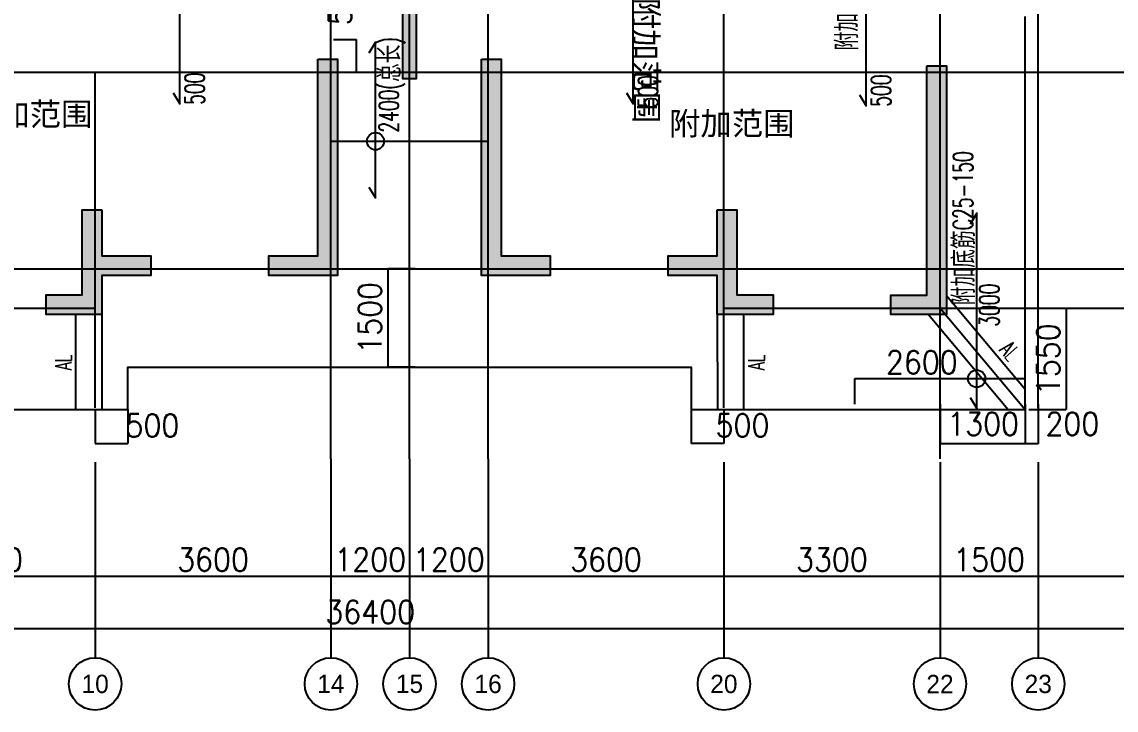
# Model space of a CAD drawing. Extents: x 628064 to 789462, y -248497 to 145317.
# Drawn here: x 682678 to 699385, y -66292 to -55786 of the extents above; entities that cross this region are included whole.
import ezdxf
from ezdxf.enums import TextEntityAlignment as Align

# ---------------------------------------------------------------- set-up
doc = ezdxf.new("R2010")
doc.units = 0
doc.header["$LTSCALE"] = 100
for name, color, linetype in [('1508', 2, 'Continuous'), ('AXIS', 3, 'Continuous'), ('DIM', 3, 'Continuous'), ('dim-wall', 7, 'Continuous'), ('dote', 253, 'Continuous'), ('HATCH', 254, 'Continuous'), ('板底钢筋', 24, 'Continuous'), ('梁__实线', 4, 'Continuous'), ('楼板负筋文字', 7, 'Continuous'), ('砼墙', 3, 'Continuous')]:
    doc.layers.add(name, color=color, linetype=linetype)
doc.styles.add('cadreader_textstyle', font='cadreader_textstyle')
doc.styles.get("Standard").update_dxf_attribs({"font": 'standard'})
doc.dimstyles.get("Standard").update_dxf_attribs({"dimtxt": 351, "dimasz": 0.18, "dimexe": 0.18, "dimexo": 0.0625, "dimgap": 0.09, "dimtad": 0, "dimtoh": 1, "dimdec": 0, "dimzin": 0, "dimdsep": 46, "dimcen": 0.09, "dimadec": 0, "dimazin": 0, "dimtfac": 1, "dimtdec": 4, "dimtofl": 0, "dimtmove": 0, "dimatfit": 3, "dimfxl": 250, "dimtolj": 1, "dimtzin": 0, "dimarcsym": 0})

# ---------------------------------------------------------------- blocks, each defined once
blk = doc.blocks.new('*D475')
at = {"layer": 'dim-wall', "color": 0, "linetype": 'ByBlock', "lineweight": -2}
for p, q in [((692896.3042269106, -61704.49297677662), (692896.4362907417, -62223.02794847269)), ((693396.5667551635, -61704.36556668926), (693396.6988189946, -62222.90053838532)), ((693396.698773151, -62222.72053839116), (692896.4362448981, -62222.84794847852))]:
    blk.add_line(p, q, dxfattribs=at)
for points in [[(692896.4362448981, -62222.84794847852), (692896.6162372587, -62222.81793014058), (692896.6162525258, -62222.87787512935)], [(693396.698773151, -62222.72053839116), (693396.5187807905, -62222.7505567291), (693396.5187655233, -62222.69061174033)]]:
    blk.add_solid(points, dxfattribs=at)
at = {"layer": 'dim-wall', "color": 0, "linetype": 'Continuous', "lineweight": -2, "insert": (693681.0151418082, -61947.13609584902), "char_height": 351, "width": 663.0000000000007, "attachment_point": 5, "rotation": 0.014592458365753971}
blk.add_mtext('500', dxfattribs=at)
blk = doc.blocks.new('*D149')
at = {"layer": 'dim-wall', "color": 0, "linetype": 'ByBlock', "lineweight": -2}
for p, q in [((688684.0378264205, -59554.72649778964), (688266.8015680539, -59554.72649778964)), ((688266.981568054, -59554.72649778964), (688266.981568054, -61054.72649778964)), ((688684.0378264205, -61054.72649778964), (688266.8015680539, -61054.72649778964))]:
    blk.add_line(p, q, dxfattribs=at)
for points in [[(688266.981568054, -59554.72649778964), (688267.0115405493, -59554.90649778964), (688266.9515955586, -59554.90649778964)], [(688266.981568054, -61054.72649778964), (688266.9515955586, -61054.54649778964), (688267.0115405493, -61054.54649778964)]]:
    blk.add_solid(points, dxfattribs=at)
at = {"layer": 'dim-wall', "color": 0, "linetype": 'Continuous', "lineweight": -2, "insert": (687991.481568054, -60304.72649778953), "char_height": 351, "width": 807.299999999999, "attachment_point": 5, "rotation": 90}
blk.add_mtext('1500', dxfattribs=at)
blk = doc.blocks.new('*D693')
at = {"layer": 'dim-wall', "color": 0, "linetype": 'ByBlock', "lineweight": -2}
for p, q in [((683795.5856946348, -61704.36996078157), (683795.4543900735, -62222.90493269754)), ((684295.8482230038, -61704.49663835473), (684295.7169184425, -62223.03161027069)), ((683795.4544356535, -62222.72493270331), (684295.7169640225, -62222.85161027646))]:
    blk.add_line(p, q, dxfattribs=at)
for points in [[(683795.4544356535, -62222.72493270331), (683795.6344432374, -62222.6950057889), (683795.634428058, -62222.7549507777)], [(684295.7169640225, -62222.85161027646), (684295.5369564386, -62222.88153719087), (684295.536971618, -62222.82159220207)]]:
    blk.add_solid(points, dxfattribs=at)
at = {"layer": 'dim-wall', "color": 0, "linetype": 'Continuous', "lineweight": -2, "insert": (684670.3096861853, -61947.43558505244), "char_height": 351, "width": 663.0000000000007, "attachment_point": 5, "rotation": 359.98549143752706}
blk.add_mtext('500', dxfattribs=at)
blk = doc.blocks.new('*D665')
at = {"layer": 'dim-wall', "color": 0, "linetype": 'ByBlock', "lineweight": -2}
for p, q in [((698052.9677197688, -60155.19190873232), (698623.8116946194, -60155.19226280317)), ((698623.6316946193, -60155.19226269152), (698623.6307333659, -61704.95475344366)), ((698052.9667585153, -61704.95439948446), (698623.810733366, -61704.95475355531))]:
    blk.add_line(p, q, dxfattribs=at)
for points in [[(698623.6316946193, -60155.19226269152), (698623.6616670031, -60155.37226271011), (698623.6017220123, -60155.37226267293)], [(698623.6307333659, -61704.95475344366), (698623.6007609821, -61704.77475342507), (698623.6607059729, -61704.77475346225)]]:
    blk.add_solid(points, dxfattribs=at)
at = {"layer": 'dim-wall', "color": 0, "linetype": 'Continuous', "lineweight": -2, "insert": (698348.1307333661, -60936.83187488641), "char_height": 351, "width": 807.299999999999, "attachment_point": 5, "rotation": 89.99996446180346}
blk.add_mtext('1550', dxfattribs=at)
blk = doc.blocks.new('*D735')
at = {"layer": 'dim-wall', "color": 0, "linetype": 'ByBlock', "lineweight": -2}
for p, q in [((696696.1645807212, -61622.57482031547), (696696.1601548427, -62227.17613668221)), ((697996.4319082511, -61622.5843386956), (697996.4274823726, -62227.18565506233)), ((697996.4274836903, -62227.00565506234), (696696.1601561604, -62226.99613668222))]:
    blk.add_line(p, q, dxfattribs=at)
for points in [[(696696.1601561604, -62226.99613668222), (696696.3401563797, -62226.96616550452), (696696.340155941, -62227.02611049524)], [(697996.4274836903, -62227.00565506234), (697996.247483471, -62227.03562624004), (697996.2474839097, -62226.97568124932)]]:
    blk.add_solid(points, dxfattribs=at)
at = {"layer": 'dim-wall', "color": 0, "linetype": 'Continuous', "lineweight": -2, "insert": (697354.2972841745, -61922.64030346248), "char_height": 351, "width": 807.299999999999, "attachment_point": 5, "rotation": 359.99958057624195}
blk.add_mtext('1300', dxfattribs=at)
blk = doc.blocks.new('*D421')
at = {"layer": 'dim-wall', "color": 0, "linetype": 'ByBlock', "lineweight": -2}
for p, q in [((697996.431908937, -61622.5843386956), (697996.4341183914, -62227.18052900434)), ((698196.150399, -61622.58360883838), (698196.1526084543, -62227.17979914712)), ((698196.1526077966, -62226.99979914712), (697996.4341177336, -62227.00052900434))]:
    blk.add_line(p, q, dxfattribs=at)
for points in [[(697996.4341177336, -62227.00052900434), (697996.6141176241, -62226.97055585119), (697996.6141178431, -62227.0305008419)], [(698196.1526077966, -62226.99979914712), (698195.9726079061, -62227.02977230028), (698195.9726076871, -62226.96982730956)]]:
    blk.add_solid(points, dxfattribs=at)
at = {"layer": 'dim-wall', "color": 0, "linetype": 'Continuous', "lineweight": -2, "insert": (698717.4562273809, -61922.63893673319), "char_height": 351, "width": 663.0000000000007, "attachment_point": 5, "rotation": 0.0002093834082711283}
blk.add_mtext('200', dxfattribs=at)
blk = doc.blocks.new('*D401')
at = {"layer": 'DIM', "color": 0, "linetype": 'ByBlock', "lineweight": -2}
for p, q in [((680496.1535308992, -63801.36501098139), (680496.1535308992, -64245.25564574724)), ((683796.1535305566, -63801.36501098139), (683796.1535305566, -64245.25564574724)), ((680496.1535308992, -64245.07564574724), (683796.1535305566, -64245.07564574724))]:
    blk.add_line(p, q, dxfattribs=at)
for points in [[(680496.1535308992, -64245.07564574724), (680496.3335308993, -64245.04567325188), (680496.3335308993, -64245.1056182426)], [(683796.1535305566, -64245.07564574724), (683795.9735305565, -64245.1056182426), (683795.9735305565, -64245.04567325188)]]:
    blk.add_solid(points, dxfattribs=at)
at = {"layer": 'DIM', "color": 0, "linetype": 'Continuous', "lineweight": -2, "insert": (682146.1535307278, -63995.07564574724), "char_height": 351, "width": 912.5999999999997, "attachment_point": 5}
blk.add_mtext('3300', dxfattribs=at)
blk = doc.blocks.new('*D70')
at = {"layer": 'DIM', "color": 0, "linetype": 'ByBlock', "lineweight": -2}
for p, q in [((683796.1535305566, -63801.36501098139), (683796.1535305566, -64245.25564574724)), ((687396.1535303968, -63801.36501098136), (687396.1535303968, -64245.25564574724)), ((683796.1535305566, -64245.07564574724), (687396.1535303968, -64245.07564574724))]:
    blk.add_line(p, q, dxfattribs=at)
for points in [[(683796.1535305566, -64245.07564574724), (683796.3335305566, -64245.04567325188), (683796.3335305566, -64245.1056182426)], [(687396.1535303968, -64245.07564574724), (687395.9735303967, -64245.1056182426), (687395.9735303967, -64245.04567325188)]]:
    blk.add_solid(points, dxfattribs=at)
at = {"layer": 'DIM', "color": 0, "linetype": 'Continuous', "lineweight": -2, "insert": (685596.1535304766, -63995.07564574724), "char_height": 351, "width": 906.7499999999995, "attachment_point": 5}
blk.add_mtext('3600', dxfattribs=at)
blk = doc.blocks.new('*D498')
at = {"layer": 'DIM', "color": 0, "linetype": 'ByBlock', "lineweight": -2}
for p, q in [((687396.1535303968, -63801.36501098136), (687396.1535303968, -64245.25564574724)), ((688596.1535301034, -63801.36501098139), (688596.1535301034, -64245.25564574724)), ((687396.1535303968, -64245.07564574724), (688596.1535301034, -64245.07564574724))]:
    blk.add_line(p, q, dxfattribs=at)
for points in [[(687396.1535303968, -64245.07564574724), (687396.3335303968, -64245.04567325188), (687396.3335303968, -64245.1056182426)], [(688596.1535301034, -64245.07564574724), (688595.9735301033, -64245.1056182426), (688595.9735301033, -64245.04567325188)]]:
    blk.add_solid(points, dxfattribs=at)
at = {"layer": 'DIM', "color": 0, "linetype": 'Continuous', "lineweight": -2, "insert": (687996.15353025, -63995.07564574724), "char_height": 351, "width": 807.299999999999, "attachment_point": 5}
blk.add_mtext('1200', dxfattribs=at)
blk = doc.blocks.new('*D143')
at = {"layer": 'DIM', "color": 0, "linetype": 'ByBlock', "lineweight": -2}
for p, q in [((688596.1535301034, -63801.36501098139), (688596.1535301034, -64245.25564574724)), ((689796.1535305602, -63801.36501098139), (689796.1535305602, -64245.25564574724)), ((688596.1535301034, -64245.07564574724), (689796.1535305602, -64245.07564574724))]:
    blk.add_line(p, q, dxfattribs=at)
for points in [[(688596.1535301034, -64245.07564574724), (688596.3335301034, -64245.04567325188), (688596.3335301034, -64245.1056182426)], [(689796.1535305602, -64245.07564574724), (689795.9735305601, -64245.1056182426), (689795.9735305601, -64245.04567325188)]]:
    blk.add_solid(points, dxfattribs=at)
at = {"layer": 'DIM', "color": 0, "linetype": 'Continuous', "lineweight": -2, "insert": (689196.1535303318, -63995.07564574724), "char_height": 351, "width": 807.299999999999, "attachment_point": 5}
blk.add_mtext('1200', dxfattribs=at)
blk = doc.blocks.new('*D571')
at = {"layer": 'DIM', "color": 0, "linetype": 'ByBlock', "lineweight": -2}
for p, q in [((689796.1535305602, -63801.36501098139), (689796.1535305602, -64245.25564574724)), ((693396.1535304466, -63801.36501098139), (693396.1535304466, -64245.25564574724)), ((689796.1535305602, -64245.07564574724), (693396.1535304466, -64245.07564574724))]:
    blk.add_line(p, q, dxfattribs=at)
for points in [[(689796.1535305602, -64245.07564574724), (689796.3335305603, -64245.04567325188), (689796.3335305603, -64245.1056182426)], [(693396.1535304466, -64245.07564574724), (693395.9735304465, -64245.1056182426), (693395.9735304465, -64245.04567325188)]]:
    blk.add_solid(points, dxfattribs=at)
at = {"layer": 'DIM', "color": 0, "linetype": 'Continuous', "lineweight": -2, "insert": (691596.1535305034, -63995.07564574724), "char_height": 351, "width": 906.7499999999995, "attachment_point": 5}
blk.add_mtext('3600', dxfattribs=at)
blk = doc.blocks.new('*D241')
at = {"layer": 'DIM', "color": 0, "linetype": 'ByBlock', "lineweight": -2}
for p, q in [((693396.1535304466, -63801.36501098139), (693396.1535304466, -64245.25564574724)), ((696696.1535304638, -63801.36501098136), (696696.1535304638, -64245.25564574724)), ((693396.1535304466, -64245.07564574724), (696696.1535304638, -64245.07564574724))]:
    blk.add_line(p, q, dxfattribs=at)
for points in [[(693396.1535304466, -64245.07564574724), (693396.3335304466, -64245.04567325188), (693396.3335304466, -64245.1056182426)], [(696696.1535304638, -64245.07564574724), (696695.9735304638, -64245.1056182426), (696695.9735304638, -64245.04567325188)]]:
    blk.add_solid(points, dxfattribs=at)
at = {"layer": 'DIM', "color": 0, "linetype": 'Continuous', "lineweight": -2, "insert": (695046.1535304552, -63995.07564574724), "char_height": 351, "width": 912.5999999999997, "attachment_point": 5}
blk.add_mtext('3300', dxfattribs=at)
blk = doc.blocks.new('*D670')
at = {"layer": 'DIM', "color": 0, "linetype": 'ByBlock', "lineweight": -2}
for p, q in [((696696.1535304638, -63801.36501098136), (696696.1535304638, -64245.25564574724)), ((698196.1535302659, -63801.36501098136), (698196.1535302659, -64245.25564574724)), ((696696.1535304638, -64245.07564574724), (698196.1535302659, -64245.07564574724))]:
    blk.add_line(p, q, dxfattribs=at)
for points in [[(696696.1535304638, -64245.07564574724), (696696.3335304639, -64245.04567325188), (696696.3335304639, -64245.1056182426)], [(698196.1535302659, -64245.07564574724), (698195.9735302659, -64245.1056182426), (698195.9735302659, -64245.04567325188)]]:
    blk.add_solid(points, dxfattribs=at)
at = {"layer": 'DIM', "color": 0, "linetype": 'Continuous', "lineweight": -2, "insert": (697446.153530365, -63995.07564574724), "char_height": 351, "width": 807.299999999999, "attachment_point": 5}
blk.add_mtext('1500', dxfattribs=at)
blk = doc.blocks.new('*D347')
at = {"layer": 'DIM', "color": 0, "linetype": 'ByBlock', "lineweight": -2}
for p, q in [((698196.1535302659, -63801.36501098136), (698196.1535302659, -64245.25564574724)), ((702096.1535302888, -63801.36501098136), (702096.1535302888, -64245.25564574724)), ((698196.1535302659, -64245.07564574724), (702096.1535302888, -64245.07564574724))]:
    blk.add_line(p, q, dxfattribs=at)
for points in [[(698196.1535302659, -64245.07564574724), (698196.333530266, -64245.04567325188), (698196.333530266, -64245.1056182426)], [(702096.1535302888, -64245.07564574724), (702095.9735302888, -64245.1056182426), (702095.9735302888, -64245.04567325188)]]:
    blk.add_solid(points, dxfattribs=at)
at = {"layer": 'DIM', "color": 0, "linetype": 'Continuous', "lineweight": -2, "insert": (700146.1535302773, -63995.07564574724), "char_height": 351, "width": 906.7499999999995, "attachment_point": 5}
blk.add_mtext('3900', dxfattribs=at)
blk = doc.blocks.new('*D684')
at = {"layer": 'DIM', "color": 0, "linetype": 'ByBlock', "lineweight": -2}
for p, q in [((669796.15352975, -64601.36501098139), (669796.15352975, -65045.25564574725)), ((706196.1535302888, -64601.36501098139), (706196.1535302888, -65045.25564574725)), ((669796.15352975, -65045.07564574725), (706196.1535302888, -65045.07564574725))]:
    blk.add_line(p, q, dxfattribs=at)
for points in [[(669796.15352975, -65045.07564574725), (669796.33352975, -65045.04567325189), (669796.33352975, -65045.10561824261)], [(706196.1535302888, -65045.07564574725), (706195.9735302888, -65045.10561824261), (706195.9735302888, -65045.04567325189)]]:
    blk.add_solid(points, dxfattribs=at)
at = {"layer": 'DIM', "color": 0, "linetype": 'Continuous', "lineweight": -2, "insert": (687996.1535300195, -64795.07564574724), "char_height": 351, "width": 1162.199999999998, "attachment_point": 5}
blk.add_mtext('36400', dxfattribs=at)
blk = doc.blocks.new('*D723')
at = {"layer": 'dim-wall', "color": 0, "linetype": 'ByBlock', "lineweight": -2}
for p, q in [((677696.1400881518, -57854.1420057406), (677696.1400881518, -57463.79127789573)), ((677696.1400881518, -57463.97127789573), (680496.1364641894, -57463.97127789573)), ((680496.1364641894, -57854.1420057406), (680496.1364641894, -57463.79127789573))]:
    blk.add_line(p, q, dxfattribs=at)
for points in [[(677696.1400881518, -57463.97127789573), (677696.3200881518, -57463.94130540037), (677696.3200881518, -57464.00125039109)], [(680496.1364641894, -57463.97127789573), (680495.9564641893, -57464.00125039109), (680495.9564641893, -57463.94130540037)]]:
    blk.add_solid(points, dxfattribs=at)
at = {"layer": 'dim-wall', "color": 0, "linetype": 'Continuous', "lineweight": -2, "insert": (682796.3137660193, -57213.97127789573), "char_height": 351, "width": 6518.069999999988, "attachment_point": 5}
blk.add_mtext('\\A1;\\A1;\\A1;\\A1;\\A1;\\A1;附加范围', dxfattribs=at)
blk = doc.blocks.new('*D72')
at = {"layer": 'dim-wall', "color": 0, "linetype": 'ByBlock', "lineweight": -2}
for p, q in [((697811.9185000663, -46655.09898319672), (697075.3816391679, -46655.09898319678)), ((697075.5616391682, -49654.68195119829), (697075.561639168, -46655.09898319678)), ((697811.9185000665, -49654.68195119823), (697075.3816391681, -49654.68195119829))]:
    blk.add_line(p, q, dxfattribs=at)
for points in [[(697075.561639168, -46655.09898319678), (697075.5916116633, -46655.27898319678), (697075.5316666726, -46655.27898319678)], [(697075.5616391682, -49654.68195119829), (697075.5316666728, -49654.50195119829), (697075.5916116636, -49654.50195119829)]]:
    blk.add_solid(points, dxfattribs=at)
at = {"layer": 'dim-wall', "color": 0, "linetype": 'Continuous', "lineweight": -2, "insert": (696821.9048126725, -54134.62218362783), "char_height": 351, "width": 8362.770000000004, "attachment_point": 5, "rotation": 270.00000000000443}
blk.add_mtext('\\A1;\\A1;\\A1;\\A1;\\A1;\\A1;\\A1;\\A1;附加范围', dxfattribs=at)
blk = doc.blocks.new('*D609')
at = {"layer": 'dim-wall', "color": 0, "linetype": 'ByBlock', "lineweight": -2}
for p, q in [((684864.8006945561, -49655.29888300449), (684128.2638336576, -49655.29888300467)), ((684128.443833658, -51155.5432539527), (684128.4438336577, -49655.29888300467)), ((684864.8006945564, -51155.54325395252), (684128.263833658, -51155.5432539527))]:
    blk.add_line(p, q, dxfattribs=at)
for points in [[(684128.4438336577, -49655.29888300467), (684128.473806153, -49655.47888300467), (684128.4138611623, -49655.47888300467)], [(684128.443833658, -51155.5432539527), (684128.4138611626, -51155.3632539527), (684128.4738061534, -51155.3632539527)]]:
    blk.add_solid(points, dxfattribs=at)
at = {"layer": 'dim-wall', "color": 0, "linetype": 'Continuous', "lineweight": -2, "insert": (684414.0086590407, -54123.03920760155), "char_height": 351, "width": 6518.069999999988, "attachment_point": 5, "rotation": 270.0000000000134}
blk.add_mtext('\\A1;\\A1;\\A1;\\A1;\\A1;\\A1;附加范围', dxfattribs=at)
blk = doc.blocks.new('*D338')
at = {"layer": 'dim-wall', "color": 0, "linetype": 'ByBlock', "lineweight": -2}
for p, q in [((691742.3061016771, -51155.68187871884), (692478.8429625756, -51155.68187775823)), ((692478.6629664877, -54155.27657465092), (692478.6629625756, -51155.68187775846)), ((691742.3061055893, -54155.27657561129), (692478.8429664877, -54155.27657465068))]:
    blk.add_line(p, q, dxfattribs=at)
for points in [[(692478.6629625756, -51155.68187775846), (692478.6929350712, -51155.86187775843), (692478.6329900804, -51155.8618777585)], [(692478.6629664877, -54155.27657465092), (692478.6329939921, -54155.09657465095), (692478.6929389829, -54155.09657465088)]]:
    blk.add_solid(points, dxfattribs=at)
at = {"layer": 'dim-wall', "color": 0, "linetype": 'Continuous', "lineweight": -2, "insert": (692193.0981434002, -56373.09736628819), "char_height": 351, "width": 6518.069999999988, "attachment_point": 5, "rotation": 270.0000000747264}
blk.add_mtext('\\A1;\\A1;\\A1;\\A1;\\A1;\\A1;附加范围', dxfattribs=at)
blk = doc.blocks.new('*D99')
at = {"layer": 'dim-wall', "color": 0, "linetype": 'ByBlock', "lineweight": -2}
for p, q in [((695396.1374178637, -61622.50105461272), (695396.1374178637, -61232.15032676783)), ((695396.1374178637, -61232.33032676783), (697996.1374178637, -61232.33032676784)), ((697996.1374178637, -61622.50105461274), (697996.1374178637, -61232.15032676784))]:
    blk.add_line(p, q, dxfattribs=at)
for points in [[(695396.1374178637, -61232.33032676783), (695396.3174178638, -61232.30035427247), (695396.3174178638, -61232.36029926319)], [(697996.1374178637, -61232.33032676784), (697995.9574178637, -61232.3602992632), (697995.9574178637, -61232.30035427248)]]:
    blk.add_solid(points, dxfattribs=at)
at = {"layer": 'dim-wall', "color": 0, "linetype": 'Continuous', "lineweight": -2, "insert": (696417.924933073, -60982.33032676784), "char_height": 351, "width": 906.7499999999995, "attachment_point": 5}
blk.add_mtext('2600', dxfattribs=at)
blk = doc.blocks.new('*D578')
at = {"layer": 'dim-wall', "color": 0, "linetype": 'ByBlock', "lineweight": -2}
for p, q in [((687396.1316991252, -57998.18056236801), (687396.1318589629, -57607.82885178769)), ((687396.1318588892, -57608.00885178769), (689796.1423860536, -57608.0098345232)), ((689796.1422262895, -57998.18154510352), (689796.1423861273, -57607.8298345232))]:
    blk.add_line(p, q, dxfattribs=at)
for points in [[(687396.1318588892, -57608.00885178769), (687396.3118589015, -57607.97887936603), (687396.311858877, -57608.03882435675)], [(689796.1423860536, -57608.0098345232), (689795.9623860413, -57608.03980694485), (689795.9623860659, -57607.97986195413)]]:
    blk.add_solid(points, dxfattribs=at)
at = {"layer": 'dim-wall', "color": 0, "linetype": 'Continuous', "lineweight": -2, "insert": (693516.6821951827, -57358.01166040915), "char_height": 351, "width": 6518.069999999988, "attachment_point": 5, "rotation": 359.9999765390207}
blk.add_mtext('\\A1;\\A1;\\A1;\\A1;\\A1;\\A1;附加范围', dxfattribs=at)
blk = doc.blocks.new('*D69')
at = {"layer": 'DIM', "color": 0, "linetype": 'ByBlock', "lineweight": -2}
for p, q in [((687433.410686099, -56055.18600516737), (687786.299589718, -56055.18600516737)), ((687786.119589718, -56555.18600516737), (687786.119589718, -56055.18600516737)), ((687433.410686099, -56555.18600516737), (687786.299589718, -56555.18600516737))]:
    blk.add_line(p, q, dxfattribs=at)
for points in [[(687786.119589718, -56055.18600516737), (687786.1495622133, -56055.36600516737), (687786.0896172225, -56055.36600516737)], [(687786.119589718, -56555.18600516737), (687786.0896172225, -56555.00600516737), (687786.1495622133, -56555.00600516737)]]:
    blk.add_solid(points, dxfattribs=at)
at = {"layer": 'DIM', "color": 0, "linetype": 'Continuous', "lineweight": -2, "insert": (687536.119589718, -55426.12610594622), "char_height": 351, "width": 663.0000000000007, "attachment_point": 5, "rotation": 90}
blk.add_mtext('500', dxfattribs=at)

msp = doc.modelspace()

# ---------------------------------------------------------------- hatches: boundary and pattern name
at = {"layer": 'HATCH'}
h = msp.add_hatch(color=254, dxfattribs=at)
h.paths.add_polyline_path([(669996.1374178638, -57555.69818654977), (670596.1351290453, -57555.69208303414), (670596.1377993334, -57855.69208303414), (669696.1374178638, -57855.70123830757), (669696.1374178638, -52555.72488943062), (670496.1374178637, -52555.72488943062), (671096.1374178637, -52555.72488943062), (671696.1370363939, -52555.72488943062), (671696.1370363939, -53355.6829277607), (671396.1370363939, -53355.68292776073), (671396.1370363939, -52855.65164724312), (671096.1374178637, -52855.65164724312), (670496.1374178637, -52855.65164724309), (669996.1374178638, -52855.65164724312)], flags=0)
h.paths.add_polyline_path([(698396.1629763354, -49754.84216848341), (698096.1629763354, -49754.84216848341), (697996.1599245775, -49754.84331289259), (697996.1575812869, -49354.84334019213), (698096.1629763354, -49354.84216848339), (698096.1519359965, -46855.31927675433), (697596.1629763354, -46855.32148519481), (697596.1629763354, -46555.32148519482), (698096.1506109128, -46555.32148519482), (698096.1479617424, -45955.55170255066), (698896.159925055, -45955.54731565626), (698896.159925055, -46255.54731565626), (698396.1479617424, -46255.55170255069)], flags=0)
h.paths.add_polyline_path([(683696.0027590503, -51055.6226555439), (684495.9691897144, -51055.6226555439), (684495.9859743823, -54255.30985036813), (684195.9783449877, -54255.30985036813), (684196.0302248705, -51355.4632011982), (683696.0027590503, -51355.31023183784)], flags=0)
h.paths.add_polyline_path([(685495.9859743823, -51055.31023183785), (686596.1355105151, -51055.31023183785), (686596.1355105151, -51355.31023183784), (685795.9859743823, -51355.31023183784), (685795.9859743823, -51955.46472707714), (688696.0515871752, -51955.42886892281), (691396.2880984057, -51955.39682546578), (691396.2880984057, -51355.31023183784), (690596.1355105151, -51355.31023183784), (690596.1355105151, -51055.31023183785), (691696.2880984057, -51055.31023183785), (691696.2880984057, -52255.39224782906), (688696.0515871752, -52255.42886892281), (688696.0515871752, -56655.51813283882), (688496.0515871752, -56655.51813283886), (688496.0515871752, -52255.43192068062), (685495.9859743823, -52255.46854177437)], flags=0)
h.paths.add_polyline_path([(682096.1400881518, -47055.5780235859), (681596.1400881518, -47055.57802358592), (681596.1400881518, -46555.57811895333), (682096.1400881518, -46555.57811895333)], flags=0)
h.paths.add_polyline_path([(673446.1477175464, -49855.08783498726), (672896.137036394, -49855.25110403023), (672896.137036394, -52755.66642674577), (672596.137036394, -52755.66642674574), (672596.137036394, -49555.33998647652), (673446.1423769702, -49555.08783498726)], flags=0)
h.paths.add_polyline_path([(692696.1629763354, -51055.31023183785), (693496.2880984056, -51055.31023183785), (693496.2880984056, -51355.31023183784), (692996.1629763354, -51355.31023183784), (692996.2301150073, -54255.01001516304), (692696.2362185228, -54255.01230398141)], flags=0)
h.paths.add_polyline_path([(695096.1355105151, -47055.40540853463), (695096.1355105151, -46555.40540853462), (695596.1355105151, -46555.40540853462), (695596.1355105151, -47055.40540853463)], flags=0)
h.paths.add_polyline_path([(679196.137036394, -49355.15039602245), (679196.137036394, -49755.14162221874), (679096.1370363939, -49755.14162221874), (678246.1385618316, -49755.13933340035), (678246.1332216967, -49455.15039602245), (678796.1370363941, -49455.15039602242), (678796.1370363941, -46855.31118551219), (678096.1324586645, -46855.324727897), (678096.1324586645, -46555.324727897), (679096.1370363939, -46555.3112808796), (679096.1370363939, -49355.15039602245)], flags=0)
h.paths.add_polyline_path([(686096.137036394, -49155.31023183785), (686096.1065188159, -46555.7768646809), (688696.0515871752, -46555.49944082222), (691096.1095705737, -46555.66700139962), (691096.1095705737, -49155.30718008004), (690396.1355105152, -49155.31023183785), (690396.1355105152, -48955.31023183785), (690896.1095705738, -48955.30794301952), (690896.1095705738, -46755.29754796944), (688696.0515871752, -46755.49944082223), (688696.0515871752, -48955.30908742867), (689296.1355105152, -48955.31023183788), (689296.1355105152, -49155.31023183785), (688696.0515871752, -49155.30870595894), (687896.1355105151, -49155.30908742867), (687896.1355105151, -48955.30908742867), (688496.0515871752, -48955.30870595894), (688496.0515871752, -46755.49934545479), (686296.1110961937, -46755.29001394234), (686296.1339846362, -48955.31023183785), (686796.1355105151, -48955.30985036812), (686796.1355105151, -49155.30985036812)], flags=0)
h.paths.add_polyline_path([(684196.1355105151, -46955.31347433044), (684196.1355105151, -46555.31347433052), (684696.135510515, -46555.31347433052), (684696.135510515, -43855.54474035226), (685696.135510515, -43855.53758779488), (685696.135510515, -44055.53758779488), (684896.135510515, -44055.54321447334), (684896.135510515, -46555.31347433052), (684896.135510515, -46955.31347433055)], flags=0)
h.paths.add_polyline_path([(680495.9859743823, -51055.31023183785), (680495.9859743823, -51355.31023183784), (679096.1370363939, -51355.31023183784), (679096.1370363939, -56655.65241018257), (677696.1400881518, -56655.66766897164), (677696.1377993335, -56355.66766897166), (678796.1370363941, -56355.65393606148), (678795.8557073828, -51055.3102464936)], flags=0)
h.paths.add_polyline_path([(682596.0210695972, -54055.30985036812), (682596.0241213549, -54355.30985036815), (680695.9859743823, -54355.30985036815), (680695.9859743823, -55255.63431612058), (680395.9859743823, -55255.63431612058), (680395.9859743823, -54055.30985036812)], flags=0)
h.paths.add_polyline_path([(680695.9859743823, -56455.63431325866), (680695.9859743823, -59955.14276662789), (681246.1568728196, -59955.14276662789), (681246.1171999682, -60255.3090874287), (680395.9859743823, -60255.14276662788), (680395.9859743823, -56455.63431325875)], flags=0)
h.paths.add_polyline_path([(687196.1141482104, -56355.5478874775), (687496.1141482105, -56355.5478874775), (687496.1141482105, -59655.51660695992), (686446.1156740893, -59655.52728811227), (686446.1126223315, -59355.48151174508), (687196.1141482104, -59355.48151174508)], flags=0)
h.paths.add_polyline_path([(675796.137036394, -49555.25530019722), (675796.137036394, -52355.6455437275), (675796.137036394, -52755.6455437275), (674996.137036394, -52755.64554372753), (674996.137036394, -52355.64554372753), (675496.137036394, -52355.6455437275), (675496.137036394, -49855.20647207223), (674946.1614504565, -49855.04701772652), (674946.1614504565, -49555.04701772655)], flags=0)
h.paths.add_polyline_path([(676296.1095705737, -46855.47111669506), (675896.137036394, -46855.33683935128), (675896.137036394, -47355.31023183785), (675596.137036394, -47355.31023183785), (675596.137036394, -46555.28314748729), (676296.1645022143, -46555.47121206246)], flags=0)
h.paths.add_polyline_path([(692296.1461916674, -46955.31633535347), (692296.1461916674, -46555.31633535347), (692296.1461916674, -44055.46863714181), (691496.1492434253, -44055.50134817086), (691496.1416140307, -43855.50134817089), (692496.1461916675, -43855.46034017528), (692496.1461916676, -46555.31633535347), (692996.1446657886, -46555.31633535347), (692996.1446657886, -46955.31633535347)], flags=0)
h.paths.add_polyline_path([(689696.1355105151, -56355.52118459663), (689996.1355105151, -56355.52118459663), (689996.1355105151, -59355.48151174508), (690746.1339846363, -59355.48151174508), (690746.137036394, -59655.48151174507), (689696.1355105151, -59655.49371877635)], flags=0)
h.paths.add_polyline_path([(683896.0210695971, -58655.12903371773), (683896.0210695971, -59355.55322805367), (684646.0180178393, -59355.54559865914), (684646.0225954761, -59655.54559865914), (683896.0210695971, -59655.55322805367), (683896.0210695971, -60255.12140432323), (683046.0271731126, -60255.18091360054), (683046.0134402025, -59955.13513723336), (683596.0210695971, -59955.13513723336), (683596.0210695971, -59455.55475393257), (683596.0210695971, -58655.12903371773)], flags=0)
h.paths.add_polyline_path([(675596.1351637489, -56355.69437185101), (675596.1377993334, -56655.6943718525), (675196.137036394, -56655.69894948921), (675196.137036394, -58455.64172903023), (674246.1362734545, -58455.6508843037), (674246.1333390258, -58155.65088430401), (674896.1118593921, -58155.64325490949), (674896.1121582364, -56355.70123830609)], flags=0)
h.paths.add_polyline_path([(694596.3277712573, -54055.30985036812), (696796.2636843433, -54055.30985036812), (696796.2636843433, -55255.63431612058), (696496.2636843432, -55255.63431612058), (696496.2636843432, -54355.30985036815), (694596.3277712573, -54355.30985036815)], flags=0)
h.paths.add_polyline_path([(696696.2636843433, -51055.31023183785), (698396.1355105151, -51055.31023183788), (698396.1629763354, -54555.30985036816), (699496.1355105151, -54555.30985036816), (699496.1355105151, -54855.30985036812), (698096.1629763354, -54855.30985036812), (698096.1385622729, -51355.31023183784), (696696.2636843432, -51355.31023183784)], flags=0)
h.paths.add_polyline_path([(693296.2880984058, -58655.02832570992), (693596.2880984057, -58655.02832570992), (693596.2880984057, -59455.45252004586), (693596.2880984057, -59955.03900686227), (694146.300305437, -59955.11072317086), (694146.2758989492, -60255.01764455758), (693296.2880984057, -60255.01764455758), (693296.2880984057, -59655.45557180367), (692546.2911501636, -59655.4632011982), (692546.2850466479, -59355.4632011982), (693296.2880984057, -59355.45557180367)], flags=0)
h.paths.add_polyline_path([(671896.1370363939, -57655.6814018818), (671896.1370363939, -58455.6814018818), (671496.1370363941, -58455.6814018818), (671496.1370363941, -57655.6814018818)], flags=0)
h.paths.add_polyline_path([(696496.2636843434, -56455.63431612059), (696795.9823553312, -56455.63431612059), (696796.2636843433, -60255.3090874287), (695946.1995974291, -60255.30908742867), (695946.0744753589, -59955.30908742867), (696496.2636843432, -59955.3090874287)], flags=0)
h.paths.add_polyline_path([(701596.1355105151, -54555.30985036812), (702296.1355105151, -54555.30985036812), (702296.1355105151, -56355.37317434273), (702946.1355105151, -56355.3640190693), (702946.1355105151, -56655.3640190693), (701996.1355105151, -56655.37470022163), (701996.1355105151, -54855.30985036815), (701596.1355105151, -54855.30985036815)], flags=0)
h.paths.add_polyline_path([(701996.1355105151, -49354.79639211617), (702496.1355105151, -49354.79639211617), (702496.1355105151, -45955.44756093941), (703346.1263552418, -45955.37851491894), (703346.1446657885, -46255.3785149189), (702796.1355105151, -46255.43134847603), (702796.1355105151, -49354.79639211617), (702796.1355105151, -49754.7963921162), (701996.1355105151, -49754.7963921162)], flags=0)
h.paths.add_polyline_path([(704846.1477175464, -46255.3785149189), (704846.1233034839, -45955.3785149189), (705696.1751833668, -45955.28863111458), (705696.1751833668, -48955.30412832222), (706296.1355105151, -48955.30260244332), (706296.1355105151, -49655.30260244332), (705996.135510515, -49655.30260244332), (705996.135510515, -49255.3033653828), (705396.1751833668, -49255.30450979195), (705396.1751833668, -46255.30975500069)], flags=0)
h.paths.add_polyline_path([(705396.1751833668, -52455.45862356151), (705996.135510515, -52455.43573537791), (705996.135510515, -52055.43192068062), (706296.1355105151, -52055.43192068062), (706296.1355105151, -52755.45099416695), (705696.1751833668, -52755.45099416698), (705696.1751833668, -56655.32968679393), (704746.135510515, -56655.34265676461), (704746.135510515, -56355.34265676461), (705396.1751833668, -56355.33273855171)], flags=0)

# ---------------------------------------------------------------- linework, layer by layer
at = {"layer": '1508'}
msp.add_lwpolyline([(679196.0013240299, -61704.41979562631), (684296.0371821842, -61704.56170236459), (684296.0371821842, -61055.03777658333), (692896.3042109926, -61054.95232736458), (692896.3042109926, -61704.43047677865), (697995.995155026, -61703.58657752245), (697995.9899362006, -55704.79965125752)], dxfattribs=at)
at = {"layer": 'AXIS'}
for p, q in [((687396.1535303968, -62455.19190868322), (687396.1535303968, -65492.43008436908)), ((688596.1535301039, -62455.19190868322), (688596.1535301039, -65492.43008436908)), ((689796.1535305611, -62455.19190868322), (689796.1535305611, -65492.43008436908)), ((683796.1535305566, -62505.19190868322), (683796.1535305566, -65492.43008436908)), ((693396.1535304466, -62505.19190868322), (693396.1535304466, -65492.43008436908)), ((696696.1535304638, -62505.19190868322), (696696.1535304638, -65492.43008436908)), ((698196.1535302663, -62505.19190868322), (698196.1535302663, -65492.43008436908))]:
    msp.add_line(p, q, dxfattribs=at)
at = {"layer": 'AXIS', "linetype": 'Continuous'}
for centre in [(683796.1535305566, -65892.43008436909), (687396.1535303968, -65892.43008436909), (688596.1535301039, -65892.43008436909), (689796.1535305611, -65892.43008436909), (693396.1535304466, -65892.43008436909), (696696.1535304638, -65892.43008436909), (698196.1535302663, -65892.43008436909)]:
    msp.add_circle(centre, 400, dxfattribs=at)
at = {"layer": 'dim-wall'}
for centre in [(688077.3518501626, -57608.01615663746), (697255.9455045534, -61232.33032676784)]:
    msp.add_circle(centre, 131.2231493291579, dxfattribs=at)
at = {"layer": 'dote', "color": 253, "linetype": 'Continuous'}
for p, q in [((698196.1535302663, -61677.81723508058), (698196.1535302659, -41525.30589323921)), ((688596.1535301039, -62455.19190868322), (688596.0515871753, -46655.50773778877)), ((687396.1535303968, -62455.19190868322), (687396.1141482104, -54155.30985036812)), ((689796.1535305611, -62455.19190868322), (689796.133137926, -54155.13003538363)), ((693396.1535304466, -61677.81723508058), (693396.2880984058, -54154.99017873727)), ((696696.1535304638, -62455.19190868339), (696696.2636843432, -54155.01515137293)), ((667393.3504422487, -56555.17990477435), (708360.5112391132, -56555.19190868234)), ((683796.1535305566, -61677.81723508058), (683796.0210695971, -56555.59442678414)), ((664688.3528018958, -59556.07583009923), (708360.5112391132, -59555.19192784099)), ((667393.3501339535, -60155.19190869358), (683796.0210695971, -60155.30908742867)), ((693396.2880984058, -60155.02832570992), (708360.5112391132, -60155.19190869352)), ((696696.1840560749, -60155.06439887063), (697995.995155026, -61703.58657752245))]:
    msp.add_line(p, q, dxfattribs=at)
at = {"layer": '板底钢筋'}
for points in [[(695467.7753052127, -56899.48173038539), (695567.7753052132, -57066.14890567841), (695567.7753052133, -53571.68003797831), (695467.775305213, -53738.34721327087)], [(684988.9600803376, -56870.4325241429), (685088.9600803381, -57037.09969943592), (685088.9600803381, -53668.30190137462), (684988.960080338, -53834.96907666718)], [(691910.3396546749, -56868.0636572201), (692010.3396546755, -57034.73083251313), (692010.3396546756, -53665.93303445182), (691910.3396546755, -53832.60020974439)], [(687976.067518186, -58306.66165951441), (688076.0675181865, -58473.32883480744), (688076.0675181868, -56097.68337031681), (687976.0675181863, -56264.35054560936)], [(697156.2334664004, -61519.22440003955), (697256.2334664009, -61685.89157533259), (697256.2334664011, -58704.62968340356), (697156.2334664008, -58871.29685869612)]]:
    msp.add_lwpolyline(points, dxfattribs=at)
at = {"layer": '梁__实线', "linetype": 'Continuous'}
for p, q in [((696796.2420554569, -59963.1858784708), (697995.9948843905, -61392.50423557928)), ((683496.0210695971, -60255.01764455758), (683496.2609081547, -61704.36424756821)), ((683896.0210695971, -60255.01764455758), (683896.2609081548, -61704.36424756821)), ((693296.2880984057, -60255.01764455758), (693296.5279369634, -61704.36424756821)), ((693696.2880984058, -60255.01764455758), (693696.5279369634, -61704.36424756821)), ((696519.2097081194, -60255.3090874287), (697734.9128727244, -61703.62978154132))]:
    msp.add_line(p, q, dxfattribs=at)
at = {"layer": '砼墙'}
for points in [[(685495.9859743823, -51055.31023183785), (686596.1355105151, -51055.31023183785), (686596.1355105151, -51355.31023183784), (685795.9859743823, -51355.31023183784), (685795.9859743823, -51955.46472707714), (688696.0515871752, -51955.42886892281), (691396.2880984057, -51955.39682546578), (691396.2880984057, -51355.31023183784), (690596.1355105151, -51355.31023183784), (690596.1355105151, -51055.31023183785), (691696.2880984057, -51055.31023183785), (691696.2880984057, -52255.39224782906), (688696.0515871752, -52255.42886892281), (688696.0515871752, -56655.51813283882), (688496.0515871752, -56655.51813283886), (688496.0515871752, -52255.43192068062), (685495.9859743823, -52255.46854177437)], [(687196.1141482104, -56355.5478874775), (687496.1141482105, -56355.5478874775), (687496.1141482105, -59655.51660695992), (686446.1156740893, -59655.52728811227), (686446.1126223315, -59355.48151174508), (687196.1141482104, -59355.48151174508)], [(689696.1355105151, -56355.52118459663), (689996.1355105151, -56355.52118459663), (689996.1355105151, -59355.48151174508), (690746.1339846363, -59355.48151174508), (690746.137036394, -59655.48151174507), (689696.1355105151, -59655.49371877635)], [(696496.2636843434, -56455.63431612059), (696795.9823553312, -56455.63431612059), (696796.2636843433, -60255.3090874287), (695946.1995974291, -60255.30908742867), (695946.0744753589, -59955.30908742867), (696496.2636843432, -59955.3090874287)], [(683896.0210695971, -58655.12903371773), (683896.0210695971, -59355.55322805367), (684646.0180178393, -59355.54559865914), (684646.0225954761, -59655.54559865914), (683896.0210695971, -59655.55322805367), (683896.0210695971, -60255.12140432323), (683046.0271731126, -60255.18091360054), (683046.0134402025, -59955.13513723336), (683596.0210695971, -59955.13513723336), (683596.0210695971, -59455.55475393257), (683596.0210695971, -58655.12903371773)], [(693296.2880984058, -58655.02832570992), (693596.2880984057, -58655.02832570992), (693596.2880984057, -59455.45252004586), (693596.2880984057, -59955.03900686227), (694146.300305437, -59955.11072317086), (694146.2758989492, -60255.01764455758), (693296.2880984057, -60255.01764455758), (693296.2880984057, -59655.45557180367), (692546.2911501636, -59655.4632011982), (692546.2850466479, -59355.4632011982), (693296.2880984057, -59355.45557180367)]]:
    msp.add_lwpolyline(points, close=True, dxfattribs=at)

# ---------------------------------------------------------------- texts
at = {"layer": 'AXIS', "color": 7, "style": 'cadreader_textstyle'}
for s, p in [('10', (683796.1535305566, -65892.43008436909)), ('14', (687396.1535303968, -65892.43008436909)), ('15', (688596.1535301039, -65892.43008436909)), ('16', (689796.1535305611, -65892.43008436909)), ('20', (693396.1535304466, -65892.43008436909)), ('22', (696696.1535304638, -65892.43008436909)), ('23', (698196.1535302663, -65892.43008436909))]:
    msp.add_text(s, height=280, dxfattribs=at).set_placement(p, align=Align.MIDDLE)
at = {"layer": '梁__实线', "width": 0.7}
for rotation, p in [(311.633539337124, (697588.3200471125, -60800.1610627303)), (89.99529052453103, (683435.5248557404, -61103.84590906274)), (89.99529052453103, (694016.9417782034, -61103.84590906274))]:
    msp.add_text('AL', height=250, rotation=rotation, dxfattribs=at).set_placement(p)
at = {"layer": '楼板负筋文字', "color": 6, "width": 0.7}
for s, p in [('附加底筋C22-200', (695414.9617193806, -56222.03330754489)), ('2400(总长)', (688430.6394293163, -57474.47490216989)), ('500', (685465.432920556, -57051.57227693539)), ('500', (692389.3683038389, -57093.70564120548)), ('500', (695944.248145431, -57080.62148317788)), ('附加底筋C25-150', (697197.6774477304, -60112.54010897919)), ('3000', (697597.0605440048, -60438.37760242124))]:
    msp.add_text(s, height=300, rotation=90, dxfattribs=at).set_placement(p)

# ---------------------------------------------------------------- dimensions: what is measured, and where the dimension line sits
at = {"layer": 'DIM'}
for p1, p2, distance, picture, middle in [((687433.348186099, -56555.18600516737), (687433.348186099, -56055.18600516737), -352.7714036189718, '*D69', (687536.119589718, -56007.71610594622)), ((669796.15352975, -64601.30251098139), (706196.1535302888, -64601.30251098139), -443.7731347658628, '*D684', (687996.1535300195, -64795.07564574724))]:
    dim = msp.add_aligned_dim(p1=p1, p2=p2, distance=distance, dimstyle='Standard', dxfattribs=at)
    dim.commit()
    dim.dimension.update_dxf_attribs({"geometry": picture, "text_midpoint": middle})
for base, p1, p2, picture, middle in [((683796.1535305566, -64245.07564574724), (680496.1535308992, -63801.30251098139), (683796.1535305566, -63801.30251098139), '*D401', (682146.1535307278, -63995.07564574724)), ((687396.1535303968, -64245.07564574724), (683796.1535305566, -63801.30251098139), (687396.1535303968, -63801.30251098136), '*D70', (685596.1535304766, -63995.07564574724)), ((688596.1535301034, -64245.07564574724), (687396.1535303968, -63801.30251098136), (688596.1535301034, -63801.30251098139), '*D498', (687996.15353025, -63995.07564574724)), ((689796.1535305602, -64245.07564574724), (688596.1535301034, -63801.30251098139), (689796.1535305602, -63801.30251098139), '*D143', (689196.1535303318, -63995.07564574724)), ((693396.1535304466, -64245.07564574724), (689796.1535305602, -63801.30251098139), (693396.1535304466, -63801.30251098139), '*D571', (691596.1535305034, -63995.07564574724)), ((696696.1535304638, -64245.07564574724), (693396.1535304466, -63801.30251098139), (696696.1535304638, -63801.30251098136), '*D241', (695046.1535304552, -63995.07564574724)), ((698196.1535302659, -64245.07564574724), (696696.1535304638, -63801.30251098136), (698196.1535302659, -63801.30251098136), '*D670', (697446.153530365, -63995.07564574724)), ((702096.1535302888, -64245.07564574724), (698196.1535302659, -63801.30251098136), (702096.1535302888, -63801.30251098136), '*D347', (700146.1535302773, -63995.07564574724))]:
    dim = msp.add_linear_dim(base=base, p1=p1, p2=p2, angle=180, dimstyle='Standard', dxfattribs=at)
    dim.commit()
    dim.dimension.update_dxf_attribs({"geometry": picture, "text_midpoint": middle})
at = {"layer": 'dim-wall'}
for p1, p2, distance, text, picture, middle in [((697811.9810000665, -49654.68195119823), (697811.9810000663, -46655.09898319672), 736.4193608983186, '\\A1;\\A1;\\A1;\\A1;\\A1;\\A1;\\A1;\\A1;\\A1;附加范围', '*D72', (696821.9048126721, -48453.35569962707)), ((684864.8631945564, -51155.54325395252), (684864.8631945561, -49655.29888300449), 736.4193608984351, '\\A1;\\A1;\\A1;\\A1;\\A1;\\A1;\\A1;附加范围', '*D609', (684414.0086590397, -50113.79202212754)), ((691742.2436055893, -54155.27657561137), (691742.2436016771, -51155.68187871892), -736.4193608984351, '\\A1;\\A1;\\A1;\\A1;\\A1;\\A1;\\A1;附加范围', '*D338', (692193.0981371935, -51614.17501784197)), ((677696.1400881518, -57854.2045057406), (680496.1364641894, -57854.2045057406), 390.23322784486663, '\\A1;\\A1;\\A1;\\A1;\\A1;\\A1;\\A1;附加范围', '*D723', (678137.1905780005, -57213.97127789573)), ((687396.1316990996, -57998.24306236801), (689796.1422262639, -57998.24404510352), 390.2342105803509, '\\A1;\\A1;\\A1;\\A1;\\A1;\\A1;\\A1;附加范围', '*D578', (689057.5519316008, -57358.00983452314))]:
    dim = msp.add_aligned_dim(p1=p1, p2=p2, distance=distance, text=text, dimstyle='Standard', dxfattribs=at)
    dim.commit()
    dim.dimension.update_dxf_attribs({"geometry": picture, "text_midpoint": middle})
for p1, p2, distance, picture, middle in [((688684.1003264205, -59554.72649778964), (688684.1003264205, -61054.72649778964), -417.11875836655963, '*D149', (687991.481568054, -60304.72649778953)), ((698052.9052197688, -60155.19190869355), (698052.9042585153, -61704.9543994457), 570.7264748506648, '*D665', (698348.1307333661, -60936.83187488641)), ((695396.1374178637, -61622.56355461272), (697996.1374178637, -61622.56355461274), 390.23322784489574, '*D99', (696417.924933073, -60982.33032676784)), ((697996.4319087086, -61622.5218386956), (696696.1645811787, -61622.51232031547), 604.483816382941, '*D735', (697354.2972841745, -61922.64030346248)), ((698196.1503987716, -61622.52110883838), (697996.4319087086, -61622.5218386956), 604.4786903127807, '*D421', (698286.0069823517, -61922.6405134342)), ((683795.5857104613, -61704.30746078357), (684295.8482388302, -61704.43413835673), -518.4174885405796, '*D693', (684088.5884326318, -61947.28828032248)), ((693396.5667392456, -61704.30306669129), (692896.3042109926, -61704.43047677865), 518.4174885134906, '*D475', (693099.293888436, -61947.2842523699))]:
    dim = msp.add_aligned_dim(p1=p1, p2=p2, distance=distance, dimstyle='Standard', dxfattribs=at)
    dim.commit()
    dim.dimension.update_dxf_attribs({"geometry": picture, "text_midpoint": middle})

doc.saveas('drawing.dxf')
